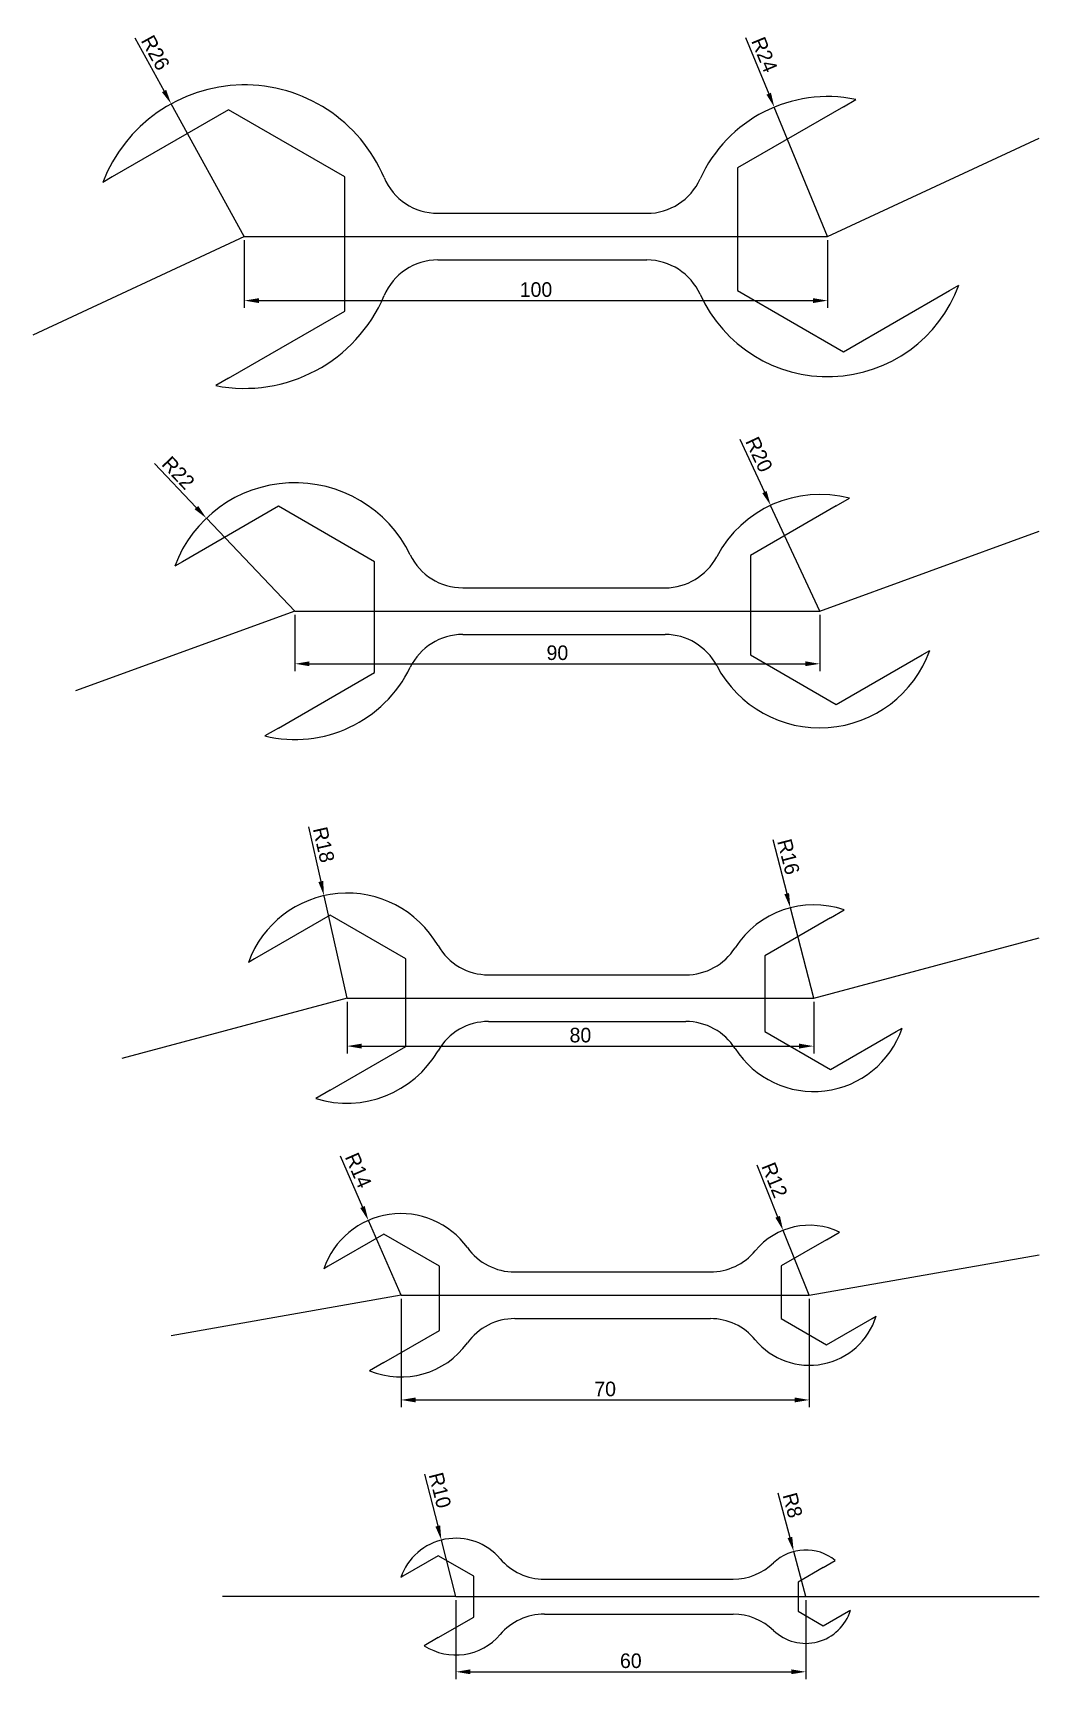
# Model space of a CAD drawing. Header units: millimetres. Extents: x 72 to 244, y 91 to 373.
import ezdxf

# ---------------------------------------------------------------- set-up
doc = ezdxf.new("R2010")
doc.units = ezdxf.units.MM
doc.dimstyles.new('ISO-25', dxfattribs={"dimtxt": 2.5, "dimasz": 2.5, "dimexe": 1.25, "dimexo": 0.625, "dimtad": 1, "dimtxsty": 'Standard', "dimcen": 2.5, "dimadec": 0, "dimazin": 0, "dimtfac": 1, "dimtmove": 0, "dimatfit": 3, "dimfxl": 0, "dimarcsym": 0})

# ---------------------------------------------------------------- blocks, each defined once
blk = doc.blocks.new('*D1')
at = {"color": 0, "lineweight": -2}
for p, q in [((108.14, 337.22), (108.14, 325.63)), ((208.14, 337.22), (208.14, 325.63)), ((110.64, 326.88), (205.64, 326.88))]:
    blk.add_line(p, q, dxfattribs=at)
at = {"color": 0}
for points in [[(110.64, 327.3), (110.64, 326.46), (108.14, 326.88)], [(205.64, 327.3), (205.64, 326.46), (208.14, 326.88)]]:
    blk.add_solid(points, dxfattribs=at)
at = {"layer": 'Defpoints', "color": 0}
for p in [(108.14, 337.84), (208.14, 337.84), (208.14, 326.88)]:
    blk.add_point(p, dxfattribs=at)
at = {"color": 0, "insert": (158.14, 328.76), "char_height": 2.5, "attachment_point": 5}
blk.add_mtext('100', dxfattribs=at)
blk = doc.blocks.new('*D3')
at = {"color": 0, "lineweight": -2}
for p, q in [((89.35, 371.92), (94.38, 362.8)), ((108.14, 337.84), (95.59, 360.61))]:
    blk.add_line(p, q, dxfattribs=at)
at = {"color": 0}
blk.add_solid([(94.74, 363), (94.02, 362.6), (95.59, 360.61)], dxfattribs=at)
at = {"layer": 'Defpoints', "color": 0}
for p in [(95.59, 360.61), (108.14, 337.84)]:
    blk.add_point(p, dxfattribs=at)
at = {"color": 0, "insert": (92.9, 369.36), "char_height": 2.5, "attachment_point": 5, "rotation": 298.8805}
blk.add_mtext('R26', dxfattribs=at)
blk = doc.blocks.new('*D7')
at = {"color": 0, "lineweight": -2}
for p, q in [((194.08, 371.97), (198.05, 362.34)), ((208.14, 337.84), (199, 360.03))]:
    blk.add_line(p, q, dxfattribs=at)
at = {"color": 0}
blk.add_solid([(198.43, 362.5), (197.66, 362.18), (199, 360.03)], dxfattribs=at)
at = {"layer": 'Defpoints', "color": 0}
for p in [(199, 360.03), (208.14, 337.84)]:
    blk.add_point(p, dxfattribs=at)
at = {"color": 0, "insert": (197.32, 369.03), "char_height": 2.5, "attachment_point": 5, "rotation": 292.3968}
blk.add_mtext('R24', dxfattribs=at)
blk = doc.blocks.new('*D8')
at = {"color": 0, "lineweight": -2}
for p, q in [((116.81, 273.04), (116.81, 263.39)), ((206.81, 273.04), (206.81, 263.39)), ((119.31, 264.64), (204.31, 264.64))]:
    blk.add_line(p, q, dxfattribs=at)
at = {"color": 0}
for points in [[(119.31, 265.06), (119.31, 264.23), (116.81, 264.64)], [(204.31, 265.06), (204.31, 264.23), (206.81, 264.64)]]:
    blk.add_solid(points, dxfattribs=at)
at = {"layer": 'Defpoints', "color": 0}
for p in [(116.81, 273.66), (206.81, 273.66), (206.81, 264.64)]:
    blk.add_point(p, dxfattribs=at)
at = {"color": 0, "insert": (161.81, 266.52), "char_height": 2.5, "attachment_point": 5}
blk.add_mtext('90', dxfattribs=at)
blk = doc.blocks.new('*D9')
at = {"color": 0, "lineweight": -2}
for p, q in [((92.73, 298.95), (99.91, 291.4)), ((116.81, 273.66), (101.64, 289.59))]:
    blk.add_line(p, q, dxfattribs=at)
at = {"color": 0}
blk.add_solid([(100.22, 291.69), (99.61, 291.12), (101.64, 289.59)], dxfattribs=at)
at = {"layer": 'Defpoints', "color": 0}
for p in [(101.64, 289.59), (116.81, 273.66)]:
    blk.add_point(p, dxfattribs=at)
at = {"color": 0, "insert": (96.82, 297.37), "char_height": 2.5, "attachment_point": 5, "rotation": 313.6}
blk.add_mtext('R22', dxfattribs=at)
blk = doc.blocks.new('*D10')
at = {"color": 0, "lineweight": -2}
for p, q in [((193.1, 303.13), (197.32, 294.06)), ((206.81, 273.66), (198.37, 291.79))]:
    blk.add_line(p, q, dxfattribs=at)
at = {"color": 0}
blk.add_solid([(197.69, 294.24), (196.94, 293.89), (198.37, 291.79)], dxfattribs=at)
at = {"layer": 'Defpoints', "color": 0}
for p in [(198.37, 291.79), (206.81, 273.66)]:
    blk.add_point(p, dxfattribs=at)
at = {"color": 0, "insert": (196.38, 300.52), "char_height": 2.5, "attachment_point": 5, "rotation": 294.9567}
blk.add_mtext('R20', dxfattribs=at)
blk = doc.blocks.new('*D11')
at = {"color": 0, "lineweight": -2}
for p, q in [((125.76, 206.71), (125.76, 197.87)), ((205.76, 206.71), (205.76, 197.87)), ((128.26, 199.12), (203.26, 199.12))]:
    blk.add_line(p, q, dxfattribs=at)
at = {"color": 0}
for points in [[(128.26, 199.54), (128.26, 198.7), (125.76, 199.12)], [(203.26, 199.54), (203.26, 198.7), (205.76, 199.12)]]:
    blk.add_solid(points, dxfattribs=at)
at = {"layer": 'Defpoints', "color": 0}
for p in [(125.76, 207.34), (205.76, 207.34), (205.76, 199.12)]:
    blk.add_point(p, dxfattribs=at)
at = {"color": 0, "insert": (165.76, 200.99), "char_height": 2.5, "attachment_point": 5}
blk.add_mtext('80', dxfattribs=at)
blk = doc.blocks.new('*D14')
at = {"color": 0, "lineweight": -2}
for p, q in [((119.14, 236.68), (121.25, 227.33)), ((125.76, 207.34), (121.8, 224.9))]:
    blk.add_line(p, q, dxfattribs=at)
at = {"color": 0}
blk.add_solid([(121.66, 227.43), (120.84, 227.24), (121.8, 224.9)], dxfattribs=at)
at = {"layer": 'Defpoints', "color": 0}
for p in [(121.8, 224.9), (125.76, 207.34)]:
    blk.add_point(p, dxfattribs=at)
at = {"color": 0, "insert": (121.75, 233.64), "char_height": 2.5, "attachment_point": 5, "rotation": 282.7097}
blk.add_mtext('R18', dxfattribs=at)
blk = doc.blocks.new('*D15')
at = {"color": 0, "lineweight": -2}
for p, q in [((198.73, 234.53), (201.13, 225.25)), ((205.76, 207.34), (201.75, 222.83))]:
    blk.add_line(p, q, dxfattribs=at)
at = {"color": 0}
blk.add_solid([(201.53, 225.35), (200.73, 225.14), (201.75, 222.83)], dxfattribs=at)
at = {"layer": 'Defpoints', "color": 0}
for p in [(201.75, 222.83), (205.76, 207.34)]:
    blk.add_point(p, dxfattribs=at)
at = {"color": 0, "insert": (201.43, 231.57), "char_height": 2.5, "attachment_point": 5, "rotation": 284.4974}
blk.add_mtext('R16', dxfattribs=at)
blk = doc.blocks.new('*D16')
at = {"color": 0, "lineweight": -2}
for p, q in [((135, 155.79), (135, 137.23)), ((205, 155.79), (205, 137.23)), ((137.5, 138.48), (202.5, 138.48))]:
    blk.add_line(p, q, dxfattribs=at)
at = {"color": 0}
for points in [[(137.5, 138.9), (137.5, 138.06), (135, 138.48)], [(202.5, 138.9), (202.5, 138.06), (205, 138.48)]]:
    blk.add_solid(points, dxfattribs=at)
at = {"layer": 'Defpoints', "color": 0}
for p in [(135, 156.42), (205, 156.42), (205, 138.48)]:
    blk.add_point(p, dxfattribs=at)
at = {"color": 0, "insert": (170, 140.35), "char_height": 2.5, "attachment_point": 5}
blk.add_mtext('70', dxfattribs=at)
blk = doc.blocks.new('*D17')
at = {"color": 0, "lineweight": -2}
for p, q in [((124.57, 180.32), (128.4, 171.54)), ((135, 156.42), (129.4, 169.25))]:
    blk.add_line(p, q, dxfattribs=at)
at = {"color": 0}
blk.add_solid([(128.78, 171.71), (128.02, 171.37), (129.4, 169.25)], dxfattribs=at)
at = {"layer": 'Defpoints', "color": 0}
for p in [(129.4, 169.25), (135, 156.42)]:
    blk.add_point(p, dxfattribs=at)
at = {"color": 0, "insert": (127.7, 177.83), "char_height": 2.5, "attachment_point": 5, "rotation": 293.5857}
blk.add_mtext('R14', dxfattribs=at)
blk = doc.blocks.new('*D18')
at = {"color": 0, "lineweight": -2}
for p, q in [((195.98, 178.75), (199.57, 169.86)), ((205, 156.42), (200.51, 167.54))]:
    blk.add_line(p, q, dxfattribs=at)
at = {"color": 0}
blk.add_solid([(199.96, 170.02), (199.19, 169.71), (200.51, 167.54)], dxfattribs=at)
at = {"layer": 'Defpoints', "color": 0}
for p in [(200.51, 167.54), (205, 156.42)]:
    blk.add_point(p, dxfattribs=at)
at = {"color": 0, "insert": (199.05, 176.17), "char_height": 2.5, "attachment_point": 5, "rotation": 292.0049}
blk.add_mtext('R12', dxfattribs=at)
blk = doc.blocks.new('*D19')
at = {"color": 0, "lineweight": -2}
for p, q in [((144.4, 104.14), (144.4, 90.64)), ((204.4, 104.14), (204.4, 90.64)), ((146.9, 91.89), (201.9, 91.89))]:
    blk.add_line(p, q, dxfattribs=at)
at = {"color": 0}
for points in [[(146.9, 92.31), (146.9, 91.48), (144.4, 91.89)], [(201.9, 92.31), (201.9, 91.48), (204.4, 91.89)]]:
    blk.add_solid(points, dxfattribs=at)
at = {"layer": 'Defpoints', "color": 0}
for p in [(144.4, 104.77), (204.4, 104.77), (204.4, 91.89)]:
    blk.add_point(p, dxfattribs=at)
at = {"color": 0, "insert": (174.4, 93.77), "char_height": 2.5, "attachment_point": 5}
blk.add_mtext('60', dxfattribs=at)
blk = doc.blocks.new('*D20')
at = {"color": 0, "lineweight": -2}
for p, q in [((139.03, 125.76), (141.3, 116.88)), ((144.4, 104.77), (141.92, 114.46))]:
    blk.add_line(p, q, dxfattribs=at)
at = {"color": 0}
blk.add_solid([(141.71, 116.98), (140.9, 116.78), (141.92, 114.46)], dxfattribs=at)
at = {"layer": 'Defpoints', "color": 0}
for p in [(141.92, 114.46), (144.4, 104.77)]:
    blk.add_point(p, dxfattribs=at)
at = {"color": 0, "insert": (141.68, 123), "char_height": 2.5, "attachment_point": 5, "rotation": 284.3342}
blk.add_mtext('R10', dxfattribs=at)
blk = doc.blocks.new('*D21')
at = {"color": 0, "lineweight": -2}
for p, q in [((199.63, 122.56), (201.68, 114.91)), ((204.4, 104.77), (202.33, 112.5))]:
    blk.add_line(p, q, dxfattribs=at)
at = {"color": 0}
blk.add_solid([(202.08, 115.02), (201.28, 114.8), (202.33, 112.5)], dxfattribs=at)
at = {"layer": 'Defpoints', "color": 0}
for p in [(202.33, 112.5), (204.4, 104.77)]:
    blk.add_point(p, dxfattribs=at)
at = {"color": 0, "insert": (202.14, 120.43), "char_height": 2.5, "attachment_point": 5, "rotation": 285.0019}
blk.add_mtext('R8', dxfattribs=at)

msp = doc.modelspace()

# ---------------------------------------------------------------- linework, layer by layer
for p, q in [((210.864, 360.11), (213.003, 361.345)), ((208.145, 337.842), (244.397, 354.746)), ((85.507, 348.074), (83.857, 347.121)), ((141.311, 341.842), (177.161, 341.842)), ((108.145, 337.842), (71.893, 320.937)), ((108.145, 337.842), (208.145, 337.842)), ((108.145, 337.842), (208.145, 337.842)), ((141.311, 333.842), (177.161, 333.842)), ((229.05, 328.61), (230.664, 329.541)), ((105.426, 313.574), (103.236, 312.309)), ((209.629, 291.688), (211.905, 293.003)), ((206.81, 273.662), (244.397, 287.343)), ((97.536, 282.136), (96.203, 281.367)), ((145.585, 277.662), (180.277, 277.662)), ((116.81, 273.662), (79.222, 259.982)), ((116.81, 273.662), (206.81, 273.662)), ((145.585, 269.662), (180.277, 269.662)), ((224.351, 266.188), (225.644, 266.935)), ((113.991, 253.636), (111.639, 252.279)), ((208.658, 221.114), (210.988, 222.459)), ((205.76, 207.337), (244.397, 217.69)), ((109.872, 214.061), (108.834, 213.461)), ((150.009, 211.337), (183.851, 211.337)), ((125.76, 207.337), (87.123, 196.984)), ((125.76, 207.337), (205.76, 207.337)), ((150.009, 203.337), (183.851, 203.337)), ((219.916, 201.614), (220.909, 202.186)), ((122.862, 191.561), (120.417, 190.149)), ((207.959, 165.939), (210.203, 167.234)), ((122.524, 161.397), (121.761, 160.956)), ((205.005, 156.418), (244.397, 163.364)), ((154.499, 160.418), (188.034, 160.418)), ((135.005, 156.418), (95.613, 149.472)), ((135.005, 156.418), (205.005, 156.418)), ((154.499, 152.418), (188.034, 152.418)), ((215.754, 152.439), (216.462, 152.848)), ((132.051, 144.897), (129.621, 143.495)), ((207.397, 109.769), (209.462, 110.962)), ((135.335, 108.269), (134.95, 108.047)), ((159.596, 107.769), (191.947, 107.769)), ((144.397, 104.769), (104.397, 104.769)), ((144.397, 104.769), (204.397, 104.769)), ((144.397, 104.769), (204.397, 104.769)), ((204.397, 104.769), (244.397, 104.769)), ((159.596, 101.769), (191.947, 101.769)), ((211.727, 102.269), (212.057, 102.459)), ((141.397, 97.769), (138.972, 96.369))]:
    msp.add_line(p, q)
for points in [[(105.426, 313.574), (105.426, 313.574), (125.345, 325.074), (125.345, 348.074), (105.426, 359.574), (85.507, 348.074)], [(210.864, 360.11), (210.864, 360.11), (192.677, 349.61), (192.677, 328.61), (210.864, 318.11), (229.05, 328.61)], [(113.991, 253.636), (113.991, 253.636), (130.445, 263.136), (130.445, 282.136), (113.991, 291.636), (97.536, 282.136)], [(209.629, 291.688), (194.906, 283.188), (194.906, 266.188), (209.629, 257.688), (224.351, 266.188)], [(122.862, 191.561), (135.853, 199.061), (135.853, 214.061), (122.862, 221.561), (109.872, 214.061)], [(208.658, 221.114), (197.4, 214.614), (197.4, 201.614), (208.658, 195.114), (219.916, 201.614)], [(132.051, 144.897), (141.577, 150.397), (141.577, 161.397), (132.051, 166.897), (122.524, 161.397)], [(207.959, 165.939), (200.165, 161.439), (200.165, 152.439), (207.959, 147.939), (215.754, 152.439)], [(141.397, 97.769), (147.459, 101.269), (147.459, 108.269), (141.397, 111.769), (135.335, 108.269)], [(207.397, 109.769), (203.067, 107.269), (203.067, 102.269), (207.397, 99.769), (211.727, 102.269)]]:
    msp.add_lwpolyline(points)
for centre, radius, start, end in [((108.145, 337.842), 26, 22.88538, 159.09006), ((208.145, 337.842), 24, 78.32064, 155.68426), ((141.311, 351.842), 10, 202.88538, 270), ((177.161, 351.842), 10, 270, 335.68426), ((141.311, 323.842), 10, 90, 157.11462), ((177.161, 323.842), 10, 24.31574, 90), ((108.145, 337.842), 26, 259.11659, 337.11462), ((208.145, 337.842), 24, 204.31574, 339.76569), ((116.81, 273.662), 22, 25.94448, 159.50128), ((206.81, 273.662), 20, 75.24097, 152.18186), ((145.585, 287.662), 10, 205.94448, 270), ((180.277, 287.662), 10, 270, 332.18186), ((145.585, 259.662), 10, 90, 154.05552), ((180.277, 259.662), 10, 27.81814, 90), ((206.81, 273.662), 20, 207.81814, 340.34423), ((116.81, 273.662), 22, 256.40664, 334.05552), ((125.76, 207.337), 18, 30, 160.10863), ((205.76, 207.337), 16, 70.92853, 147.42103), ((150.009, 221.337), 10, 210, 270), ((183.851, 221.337), 10, 270, 327.42103), ((150.009, 193.337), 10, 90, 150), ((183.851, 193.337), 10, 32.57897, 90), ((205.76, 207.337), 16, 212.57897, 341.22093), ((125.76, 207.337), 18, 252.73054, 330), ((135.005, 156.418), 14, 35.68533, 161.08473), ((205.005, 156.418), 12, 64.33385, 140.4788), ((154.499, 170.418), 10, 215.68533, 270), ((188.034, 170.418), 10, 270, 320.4788), ((154.499, 142.418), 10, 90, 144.31467), ((188.034, 142.418), 10, 39.5212, 90), ((205.005, 156.418), 12, 219.5212, 342.69075), ((135.005, 156.418), 14, 247.38433, 324.31467), ((144.397, 104.769), 10, 40.5416, 160.86811), ((159.596, 117.769), 10, 220.5416, 270), ((191.947, 117.769), 10, 270, 313.76174), ((204.397, 104.769), 8, 50.71783, 133.76174), ((159.596, 91.769), 10, 90, 139.4584), ((191.947, 91.769), 10, 46.23826, 90), ((204.397, 104.769), 8, 226.23826, 343.21697), ((144.397, 104.769), 10, 237.14332, 319.4584)]:
    msp.add_arc(centre, radius, start, end)

# ---------------------------------------------------------------- dimensions: what is measured, and where the dimension line sits
for center, mpoint, picture, middle in [((108.145, 337.842), (95.587, 360.608), '*D3', (92.902, 369.358)), ((208.145, 337.842), (199.001, 360.031), '*D7', (197.321, 369.028)), ((206.81, 273.662), (198.371, 291.795), '*D10', (196.379, 300.519)), ((116.81, 273.662), (101.638, 289.594), '*D9', (96.818, 297.375)), ((125.76, 207.337), (121.8, 224.896), '*D14', (121.75, 233.641)), ((205.76, 207.337), (201.755, 222.828), '*D15', (201.432, 231.567)), ((135.005, 156.418), (129.403, 169.248), '*D17', (127.704, 177.827)), ((205.005, 156.418), (200.509, 167.544), '*D18', (199.047, 176.166)), ((144.397, 104.769), (141.922, 114.458), '*D20', (141.675, 122.996)), ((204.397, 104.769), (202.326, 112.497), '*D21', (202.142, 120.428))]:
    dim = msp.add_radius_dim(center=center, mpoint=mpoint, dimstyle='ISO-25')
    dim.commit()
    dim.dimension.update_dxf_attribs({"geometry": picture, "text_midpoint": middle})
for base, p1, p2, picture, middle in [((208.145, 326.881), (108.145, 337.842), (208.145, 337.842), '*D1', (158.145, 328.756)), ((206.81, 264.643), (116.81, 273.662), (206.81, 273.662), '*D8', (161.81, 266.518)), ((205.76, 199.119), (125.76, 207.337), (205.76, 207.337), '*D11', (165.76, 200.994)), ((205.005, 138.479), (135.005, 156.418), (205.005, 156.418), '*D16', (170.005, 140.354)), ((204.397, 91.895), (144.397, 104.769), (204.397, 104.769), '*D19', (174.397, 93.77))]:
    dim = msp.add_linear_dim(base=base, p1=p1, p2=p2, dimstyle='ISO-25')
    dim.commit()
    dim.dimension.update_dxf_attribs({"geometry": picture, "text_midpoint": middle})

doc.saveas('drawing.dxf')
